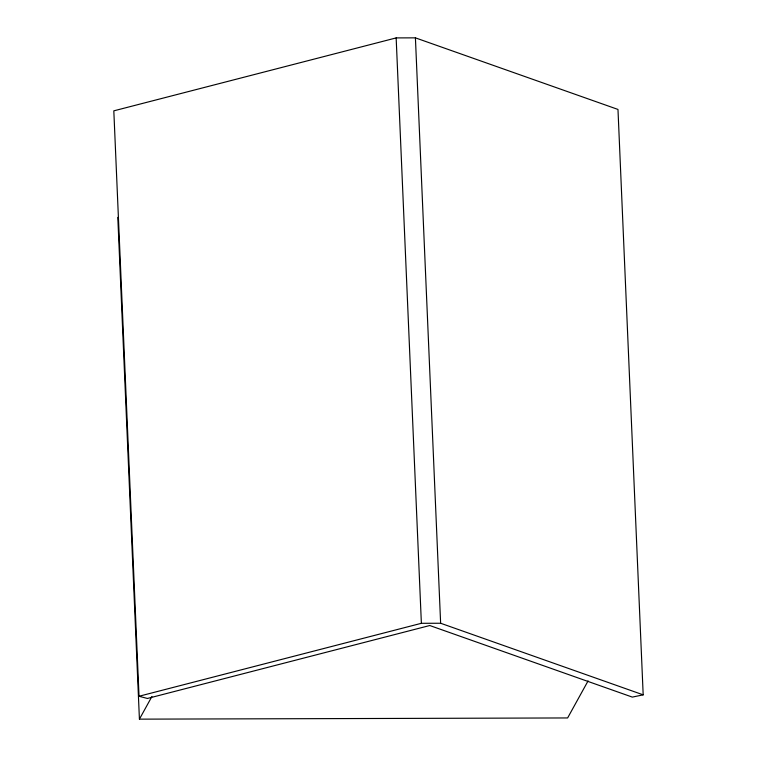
<?xml version="1.0" encoding="UTF-8"?>
<svg xmlns="http://www.w3.org/2000/svg" width="757" height="757" viewBox="0 0 757 757"><rect width="100%" height="100%" fill="white"/><g stroke="black" fill="none" stroke-linecap="round" stroke-linejoin="round"><path stroke-width="1.14" d="M588.085 680.893L567.627 717.948L139.42 719.15L151.92 696.506M396.157 37.907L113.815 110.844L139.023 696.251L147.416 698.465L429.758 625.519L632.322 697.102L643.185 694.841L617.977 109.434L415.413 37.85L396.157 37.907L421.375 623.304L139.023 696.251M421.375 623.304L440.631 623.248L643.185 694.841M415.413 37.85L440.631 623.248M117.808 217.373L139.42 719.15"/></g></svg>
